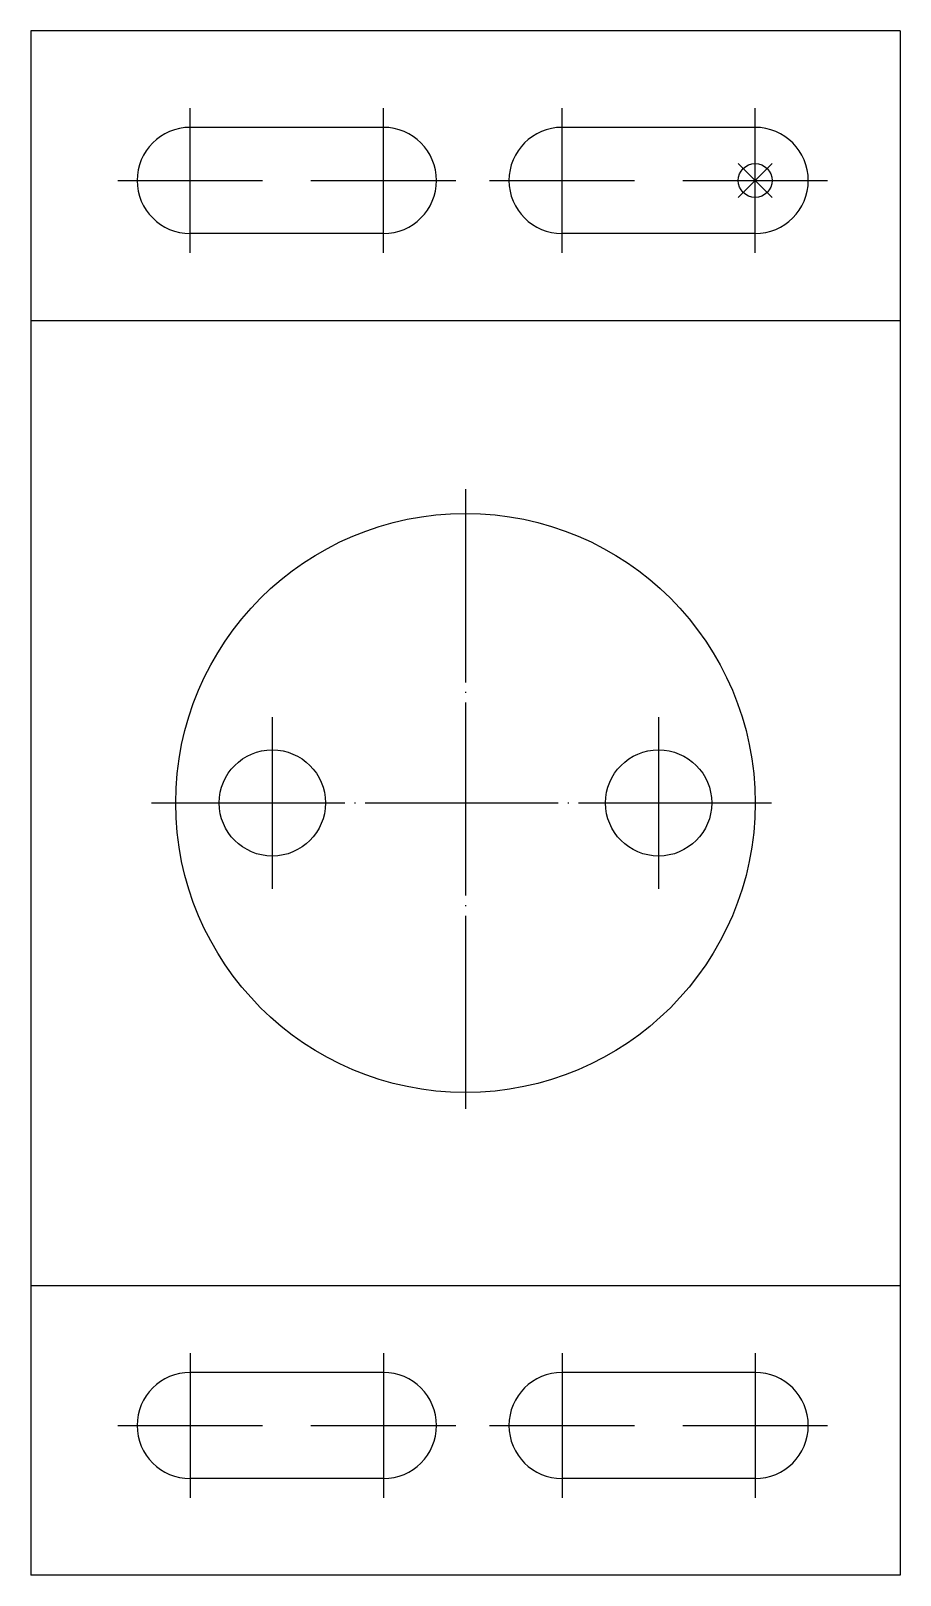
# Model space of a CAD drawing. Extents: x -993 to -903, y 95 to 255.
import ezdxf

# ---------------------------------------------------------------- set-up
doc = ezdxf.new("R2010")
doc.units = 0
doc.header["$MEASUREMENT"] = 0
doc.linetypes.add('CENTER', pattern=[22, 20, -1, 0, -1])
doc.layers.get('0').update_dxf_attribs({"linetype": 'CONTINUOUS'})
doc.layers.add('$PARTREF_BOM', color=7, linetype='CONTINUOUS')
doc.styles.get("Standard").update_dxf_attribs({"font": 'txt.shx', "bigfont": 'chineset.shx'})

# ---------------------------------------------------------------- blocks, each defined once
blk = doc.blocks.new('PARTREF')
at = {"layer": '$PARTREF_BOM', "color": 2}
for p, q in [((-1.75, -1.75), (1.75, 1.75)), ((-1.75, 1.75), (1.75, -1.75))]:
    blk.add_line(p, q, dxfattribs=at)
blk.add_circle((0, 0), 1.75, dxfattribs=at)
at = {"layer": '$PARTREF_BOM', "color": 2, "flags": 1}
for tag, p in [('TAG5', (-16.09, -4.95)), ('TAG10', (-5.65, -5)), ('TAG15', (5.59, -4.74)), ('TAG14', (5.59, -8.74)), ('TAG4', (-16.09, -8.95)), ('TAG9', (-5.65, -9)), ('TAG3', (-16.09, -12.95)), ('TAG8', (-5.65, -13)), ('TAG13', (5.59, -12.74)), ('TAG12', (5.59, -16.74)), ('TAG2', (-16.09, -16.95)), ('TAG7', (-5.65, -17)), ('TAG1', (-16.09, -20.95)), ('TAG6', (-5.65, -21)), ('TAG11', (5.59, -20.74))]:
    blk.add_attdef(tag, p, '', height=2.5, dxfattribs=at)

msp = doc.modelspace()

# ---------------------------------------------------------------- linework, layer by layer
at = {"color": 7, "linetype": 'CONTINUOUS'}
for p, q in [((-993.37, 254.86), (-993.37, 94.86)), ((-903.37, 254.86), (-993.37, 254.86)), ((-903.37, 254.86), (-903.37, 94.86)), ((-956.87, 244.86), (-976.87, 244.86)), ((-918.37, 244.86), (-938.37, 244.86)), ((-956.87, 233.86), (-976.87, 233.86)), ((-918.37, 233.86), (-938.37, 233.86)), ((-993.37, 224.86), (-903.37, 224.86)), ((-993.37, 124.86), (-903.37, 124.86)), ((-956.87, 115.86), (-976.87, 115.86)), ((-918.37, 115.86), (-938.37, 115.86)), ((-956.87, 104.86), (-976.87, 104.86)), ((-918.37, 104.86), (-938.37, 104.86)), ((-903.37, 94.86), (-993.37, 94.86))]:
    msp.add_line(p, q, dxfattribs=at)
at = {"color": 1, "linetype": 'CENTER'}
for p, q in [((-976.87, 231.86), (-976.87, 246.86)), ((-956.87, 231.86), (-956.87, 246.86)), ((-938.37, 231.86), (-938.37, 246.86)), ((-918.37, 231.86), (-918.37, 246.86)), ((-984.37, 239.36), (-969.37, 239.36)), ((-964.37, 239.36), (-949.37, 239.36)), ((-945.87, 239.36), (-930.87, 239.36)), ((-925.87, 239.36), (-910.87, 239.36)), ((-948.37, 207.36), (-948.37, 142.36)), ((-968.37, 183.76), (-968.37, 165.95)), ((-928.37, 183.76), (-928.37, 165.95)), ((-980.87, 174.86), (-915.87, 174.86)), ((-976.87, 117.86), (-976.87, 102.86)), ((-956.87, 117.86), (-956.87, 102.86)), ((-938.37, 117.86), (-938.37, 102.86)), ((-918.37, 117.86), (-918.37, 102.86)), ((-984.37, 110.36), (-969.37, 110.36)), ((-964.37, 110.36), (-949.37, 110.36)), ((-945.87, 110.36), (-930.87, 110.36)), ((-925.87, 110.36), (-910.87, 110.36))]:
    msp.add_line(p, q, dxfattribs=at)
at = {"color": 7, "linetype": 'CONTINUOUS'}
for centre, radius in [((-948.37, 174.86), 30), ((-968.37, 174.86), 5.5), ((-928.37, 174.86), 5.5)]:
    msp.add_circle(centre, radius, dxfattribs=at)
for centre, start, end in [((-976.87, 239.36), 90, 270), ((-956.87, 239.36), 270, 90), ((-938.37, 239.36), 90, 270), ((-918.37, 239.36), 270, 90), ((-976.87, 110.36), 90, 270), ((-956.87, 110.36), 270, 90), ((-938.37, 110.36), 90, 270), ((-918.37, 110.36), 270, 90)]:
    msp.add_arc(centre, 5.5, start, end, dxfattribs=at)

# ---------------------------------------------------------------- block references
at = {"color": 7}
msp.add_blockref('PARTREF', (-918.37, 239.36), dxfattribs=at)

doc.saveas('drawing.dxf')
